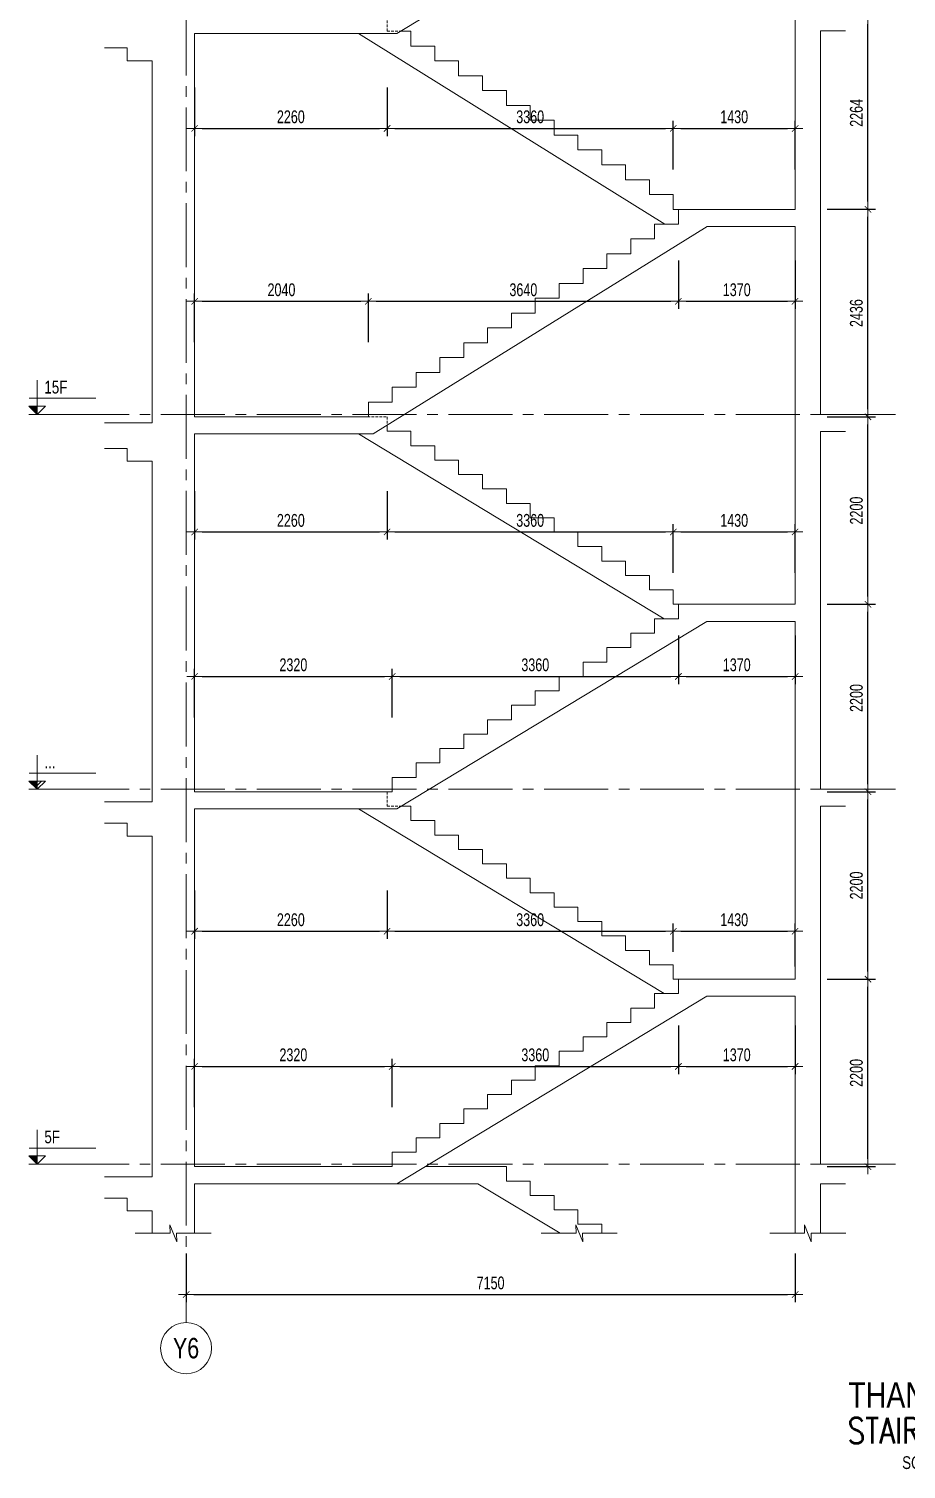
# Model space of a CAD drawing. Header units: millimetres. Extents: x -179076 to 85149, y -28646 to 38481.
# Drawn here: x 10397 to 20697, y -27834 to -10928 of the extents above; entities that cross this region are included whole.
import ezdxf
from ezdxf.enums import TextEntityAlignment as Align

# ---------------------------------------------------------------- set-up
doc = ezdxf.new("R2010")
doc.units = ezdxf.units.MM
doc.linetypes.add('CENTER2', pattern=[1.125, 0.75, -0.125, 0.125, -0.125])
doc.linetypes.add('HIDDEN2', pattern=[4.7625, 3.175, -1.5875])
doc.layers.get('Defpoints').update_dxf_attribs({"color": 151, "lineweight": 9})
for name, color, linetype, lineweight in [('NDC_S_ANNO', 7, 'Continuous', 20), ('NDC_S_AXIS', 5, 'CENTER2', 13), ('NDC_S_CONTINUOUS', 3, 'Continuous', 20), ('NDC_S_DIM', 1, 'Continuous', 15), ('NDC_S_ENG TITLE', 3, 'Continuous', 20), ('NDC_S_HIDDEN', 8, 'HIDDEN2', 13), ('NDC_S_SLAB', 2, 'Continuous', 20), ('NDC_S_SYMBOL', 1, 'Continuous', 15), ('NDC_S_TEXT SYMBOL', 7, 'Continuous', 20), ('NDC_S_VN TEXT', 7, 'Continuous', 20), ('NDC_S_VN TITLE', 6, 'Continuous', 35)]:
    doc.layers.add(name, color=color, linetype=linetype, lineweight=lineweight)
doc.styles.add('NDC_ANNO', font='', dxfattribs={"width": 0.8})
doc.styles.add('NDC_DIM', font='', dxfattribs={"width": 0.75})
doc.styles.add('NDC_EN TXT', font='romans.shx', dxfattribs={"width": 0.8})
doc.styles.add('NDC_VIE TXT', font='arial.ttf', dxfattribs={"width": 0.8})
doc.styles.get('NDC_ANNO').set_extended_font_data('Dotum')
doc.styles.get('NDC_DIM').set_extended_font_data('Dotum')
doc.dimstyles.new('NDC_dim_60', dxfattribs={"dimscale": 60, "dimtxt": 2.5, "dimasz": 1.5, "dimexe": 1.5, "dimexo": 2.5, "dimgap": 1, "dimtad": 1, "dimdec": 0, "dimzin": 0, "dimdsep": 46, "dimtxsty": 'NDC_DIM', "dimblk": 'DIMMARK', "dimcen": 0.09, "dimdle": 1.2, "dimclrd": 1, "dimclre": 1, "dimclrt": 3, "dimadec": 0, "dimazin": 0, "dimtfac": 1, "dimtdec": 0, "dimtix": 1, "dimtofl": 0, "dimtmove": 0, "dimatfit": 3, "dimfxl": 8, "dimfxlon": 1, "dimtolj": 1, "dimtzin": 0, "dimarcsym": 0})

# ---------------------------------------------------------------- blocks, each defined once
blk = doc.blocks.new('kata_block_CT')
at = {"layer": 'NDC_S_ANNO'}
blk.add_hatch(color=3, dxfattribs=at).paths.add_polyline_path([(0, 1.6), (-1.61, 1.6), (0, 0)])
at = {"layer": 'NDC_S_ANNO', "ltscale": 50}
h = blk.add_hatch(dxfattribs=at)
h.set_pattern_fill('ANSI31', color=256, scale=1.406, style=0)
h.paths.add_polyline_path([(0, 1.6), (0, 0), (1.61, 1.6)])
for p, q in [((-1.59, 3.14), (11.47, 3.14)), ((11.56, 0), (-1.64, 0))]:
    blk.add_line(p, q, dxfattribs=at)
for points in [[(0, 6.69), (0, 0)], [(0, 0), (-1.61, 1.6), (0, 1.6)], [(0, 0), (1.61, 1.6), (0, 1.6)]]:
    blk.add_lwpolyline(points, dxfattribs=at)
at = {"layer": 'NDC_S_ANNO', "color": 8, "ltscale": 50}
blk.add_lwpolyline([(0, 0), (-1.61, 1.6), (0, 1.6)], dxfattribs=at)
at = {"layer": 'NDC_S_TEXT SYMBOL', "color": 3, "style": 'NDC_ANNO', "width": 0.8}
blk.add_attdef('CT', (1.41, 4.07), '', height=2.5, dxfattribs=at)
blk = doc.blocks.new('DIMMARK')
at = {"layer": 'NDC_S_DIM', "color": 1}
blk.add_line((-1.5, 0), (1, 0), dxfattribs=at)
at = {"layer": 'NDC_S_DIM', "color": 2, "const_width": 0.1}
blk.add_lwpolyline([(-0.42, -0.42), (0.42, 0.42)], dxfattribs=at)
blk = doc.blocks.new('*D435')
at = {"layer": 'Defpoints', "color": 0, "transparency": 16777216}
for p in [(14663, -23107), (12343, -24283), (14663, -24283)]:
    blk.add_point(p, dxfattribs=at)
at = {"layer": 'NDC_S_DIM', "color": 1, "lineweight": -2, "transparency": 16777216}
for p, q in [((12343, -23587), (12343, -23017)), ((12433, -23107), (14573, -23107)), ((14663, -23587), (14663, -23017))]:
    blk.add_line(p, q, dxfattribs=at)
at = {"layer": 'NDC_S_DIM', "color": 1, "lineweight": -2, "transparency": 16777216, "xscale": 90, "yscale": 90, "zscale": 90, "rotation": 180}
blk.add_blockref('DIMMARK', (12343, -23107), dxfattribs=at)
at = {"layer": 'NDC_S_DIM', "color": 1, "lineweight": -2, "transparency": 16777216, "xscale": 90, "yscale": 90, "zscale": 90}
blk.add_blockref('DIMMARK', (14663, -23107), dxfattribs=at)
at = {"layer": 'NDC_S_DIM', "color": 3, "transparency": 16777216, "insert": (13503, -22972), "char_height": 150, "attachment_point": 5, "style": 'NDC_DIM'}
blk.add_mtext('\\A1;2320', dxfattribs=at)
blk = doc.blocks.new('*D436')
at = {"layer": 'Defpoints', "color": 0, "transparency": 16777216}
for p in [(18023, -22083), (18023, -23107), (14663, -24283)]:
    blk.add_point(p, dxfattribs=at)
at = {"layer": 'NDC_S_DIM', "color": 1, "lineweight": -2, "transparency": 16777216}
for p, q in [((18023, -22627), (18023, -23197)), ((14663, -23587), (14663, -23017)), ((14753, -23107), (17933, -23107))]:
    blk.add_line(p, q, dxfattribs=at)
at = {"layer": 'NDC_S_DIM', "color": 1, "lineweight": -2, "transparency": 16777216, "xscale": 90, "yscale": 90, "zscale": 90, "rotation": 180}
blk.add_blockref('DIMMARK', (14663, -23107), dxfattribs=at)
at = {"layer": 'NDC_S_DIM', "color": 1, "lineweight": -2, "transparency": 16777216, "xscale": 90, "yscale": 90, "zscale": 90}
blk.add_blockref('DIMMARK', (18023, -23107), dxfattribs=at)
at = {"layer": 'NDC_S_DIM', "color": 3, "transparency": 16777216, "insert": (16343, -22972), "char_height": 150, "attachment_point": 5, "style": 'NDC_DIM'}
blk.add_mtext('\\A1;3360', dxfattribs=at)
blk = doc.blocks.new('*D437')
at = {"layer": 'Defpoints', "color": 0, "transparency": 16777216}
for p in [(18023, -22083), (19393, -22283), (19393, -23107)]:
    blk.add_point(p, dxfattribs=at)
at = {"layer": 'NDC_S_DIM', "color": 1, "lineweight": -2, "transparency": 16777216}
for p, q in [((18023, -22627), (18023, -23197)), ((19393, -22627), (19393, -23197)), ((18113, -23107), (19303, -23107))]:
    blk.add_line(p, q, dxfattribs=at)
at = {"layer": 'NDC_S_DIM', "color": 1, "lineweight": -2, "transparency": 16777216, "xscale": 90, "yscale": 90, "zscale": 90, "rotation": 180}
blk.add_blockref('DIMMARK', (18023, -23107), dxfattribs=at)
at = {"layer": 'NDC_S_DIM', "color": 1, "lineweight": -2, "transparency": 16777216, "xscale": 90, "yscale": 90, "zscale": 90}
blk.add_blockref('DIMMARK', (19393, -23107), dxfattribs=at)
at = {"layer": 'NDC_S_DIM', "color": 3, "transparency": 16777216, "insert": (18708, -22972), "char_height": 150, "attachment_point": 5, "style": 'NDC_DIM'}
blk.add_mtext('\\A1;1370', dxfattribs=at)
blk = doc.blocks.new('*D438')
at = {"layer": 'Defpoints', "color": 0, "transparency": 16777216}
for p in [(14603, -19883), (12343, -20083), (14603, -21521)]:
    blk.add_point(p, dxfattribs=at)
at = {"layer": 'NDC_S_DIM', "color": 1, "lineweight": -2, "transparency": 16777216}
for p, q in [((12343, -21041), (12343, -21611)), ((14603, -21041), (14603, -21611)), ((12433, -21521), (14513, -21521))]:
    blk.add_line(p, q, dxfattribs=at)
at = {"layer": 'NDC_S_DIM', "color": 1, "lineweight": -2, "transparency": 16777216, "xscale": 90, "yscale": 90, "zscale": 90, "rotation": 180}
blk.add_blockref('DIMMARK', (12343, -21521), dxfattribs=at)
at = {"layer": 'NDC_S_DIM', "color": 1, "lineweight": -2, "transparency": 16777216, "xscale": 90, "yscale": 90, "zscale": 90}
blk.add_blockref('DIMMARK', (14603, -21521), dxfattribs=at)
at = {"layer": 'NDC_S_DIM', "color": 3, "transparency": 16777216, "insert": (13473, -21386), "char_height": 150, "attachment_point": 5, "style": 'NDC_DIM'}
blk.add_mtext('\\A1;2260', dxfattribs=at)
blk = doc.blocks.new('*D439')
at = {"layer": 'Defpoints', "color": 0, "transparency": 16777216}
for p in [(14603, -19883), (17963, -21521), (17963, -21914)]:
    blk.add_point(p, dxfattribs=at)
at = {"layer": 'NDC_S_DIM', "color": 1, "lineweight": -2, "transparency": 16777216}
for p, q in [((14603, -21041), (14603, -21611)), ((17963, -21764), (17963, -21431)), ((14693, -21521), (17873, -21521))]:
    blk.add_line(p, q, dxfattribs=at)
at = {"layer": 'NDC_S_DIM', "color": 1, "lineweight": -2, "transparency": 16777216, "xscale": 90, "yscale": 90, "zscale": 90, "rotation": 180}
blk.add_blockref('DIMMARK', (14603, -21521), dxfattribs=at)
at = {"layer": 'NDC_S_DIM', "color": 1, "lineweight": -2, "transparency": 16777216, "xscale": 90, "yscale": 90, "zscale": 90}
blk.add_blockref('DIMMARK', (17963, -21521), dxfattribs=at)
at = {"layer": 'NDC_S_DIM', "color": 3, "transparency": 16777216, "insert": (16283, -21386), "char_height": 150, "attachment_point": 5, "style": 'NDC_DIM'}
blk.add_mtext('\\A1;3360', dxfattribs=at)
blk = doc.blocks.new('*D440')
at = {"layer": 'Defpoints', "color": 0, "transparency": 16777216}
for p in [(19393, -21521), (17963, -21914), (19393, -22083)]:
    blk.add_point(p, dxfattribs=at)
at = {"layer": 'NDC_S_DIM', "color": 1, "lineweight": -2, "transparency": 16777216}
for p, q in [((17963, -21764), (17963, -21431)), ((19393, -21933), (19393, -21431)), ((18053, -21521), (19303, -21521))]:
    blk.add_line(p, q, dxfattribs=at)
at = {"layer": 'NDC_S_DIM', "color": 1, "lineweight": -2, "transparency": 16777216, "xscale": 90, "yscale": 90, "zscale": 90, "rotation": 180}
blk.add_blockref('DIMMARK', (17963, -21521), dxfattribs=at)
at = {"layer": 'NDC_S_DIM', "color": 1, "lineweight": -2, "transparency": 16777216, "xscale": 90, "yscale": 90, "zscale": 90}
blk.add_blockref('DIMMARK', (19393, -21521), dxfattribs=at)
at = {"layer": 'NDC_S_DIM', "color": 3, "transparency": 16777216, "insert": (18678, -21386), "char_height": 150, "attachment_point": 5, "style": 'NDC_DIM'}
blk.add_mtext('\\A1;1430', dxfattribs=at)
blk = doc.blocks.new('*D441')
at = {"layer": 'Defpoints', "color": 0, "transparency": 16777216}
for p in [(14663, -18530), (12343, -19883), (14663, -19883)]:
    blk.add_point(p, dxfattribs=at)
at = {"layer": 'NDC_S_DIM', "color": 1, "lineweight": -2, "transparency": 16777216}
for p, q in [((12343, -19010), (12343, -18440)), ((12433, -18530), (14573, -18530)), ((14663, -19010), (14663, -18440))]:
    blk.add_line(p, q, dxfattribs=at)
at = {"layer": 'NDC_S_DIM', "color": 1, "lineweight": -2, "transparency": 16777216, "xscale": 90, "yscale": 90, "zscale": 90, "rotation": 180}
blk.add_blockref('DIMMARK', (12343, -18530), dxfattribs=at)
at = {"layer": 'NDC_S_DIM', "color": 1, "lineweight": -2, "transparency": 16777216, "xscale": 90, "yscale": 90, "zscale": 90}
blk.add_blockref('DIMMARK', (14663, -18530), dxfattribs=at)
at = {"layer": 'NDC_S_DIM', "color": 3, "transparency": 16777216, "insert": (13503, -18394), "char_height": 150, "attachment_point": 5, "style": 'NDC_DIM'}
blk.add_mtext('\\A1;2320', dxfattribs=at)
blk = doc.blocks.new('*D442')
at = {"layer": 'Defpoints', "color": 0, "transparency": 16777216}
for p in [(18023, -17683), (18023, -18530), (14663, -19883)]:
    blk.add_point(p, dxfattribs=at)
at = {"layer": 'NDC_S_DIM', "color": 1, "lineweight": -2, "transparency": 16777216}
for p, q in [((18023, -18050), (18023, -18620)), ((14663, -19010), (14663, -18440)), ((14753, -18530), (17933, -18530))]:
    blk.add_line(p, q, dxfattribs=at)
at = {"layer": 'NDC_S_DIM', "color": 1, "lineweight": -2, "transparency": 16777216, "xscale": 90, "yscale": 90, "zscale": 90, "rotation": 180}
blk.add_blockref('DIMMARK', (14663, -18530), dxfattribs=at)
at = {"layer": 'NDC_S_DIM', "color": 1, "lineweight": -2, "transparency": 16777216, "xscale": 90, "yscale": 90, "zscale": 90}
blk.add_blockref('DIMMARK', (18023, -18530), dxfattribs=at)
at = {"layer": 'NDC_S_DIM', "color": 3, "transparency": 16777216, "insert": (16343, -18394), "char_height": 150, "attachment_point": 5, "style": 'NDC_DIM'}
blk.add_mtext('\\A1;3360', dxfattribs=at)
blk = doc.blocks.new('*D443')
at = {"layer": 'Defpoints', "color": 0, "transparency": 16777216}
for p in [(18023, -17683), (19393, -17883), (19393, -18530)]:
    blk.add_point(p, dxfattribs=at)
at = {"layer": 'NDC_S_DIM', "color": 1, "lineweight": -2, "transparency": 16777216}
for p, q in [((18023, -18050), (18023, -18620)), ((19393, -18050), (19393, -18620)), ((18113, -18530), (19303, -18530))]:
    blk.add_line(p, q, dxfattribs=at)
at = {"layer": 'NDC_S_DIM', "color": 1, "lineweight": -2, "transparency": 16777216, "xscale": 90, "yscale": 90, "zscale": 90, "rotation": 180}
blk.add_blockref('DIMMARK', (18023, -18530), dxfattribs=at)
at = {"layer": 'NDC_S_DIM', "color": 1, "lineweight": -2, "transparency": 16777216, "xscale": 90, "yscale": 90, "zscale": 90}
blk.add_blockref('DIMMARK', (19393, -18530), dxfattribs=at)
at = {"layer": 'NDC_S_DIM', "color": 3, "transparency": 16777216, "insert": (18708, -18394), "char_height": 150, "attachment_point": 5, "style": 'NDC_DIM'}
blk.add_mtext('\\A1;1370', dxfattribs=at)
blk = doc.blocks.new('*D444')
at = {"layer": 'Defpoints', "color": 0, "transparency": 16777216}
for p in [(14603, -15483), (12343, -15683), (14603, -16834)]:
    blk.add_point(p, dxfattribs=at)
at = {"layer": 'NDC_S_DIM', "color": 1, "lineweight": -2, "transparency": 16777216}
for p, q in [((12343, -16354), (12343, -16924)), ((14603, -16354), (14603, -16924)), ((12433, -16834), (14513, -16834))]:
    blk.add_line(p, q, dxfattribs=at)
at = {"layer": 'NDC_S_DIM', "color": 1, "lineweight": -2, "transparency": 16777216, "xscale": 90, "yscale": 90, "zscale": 90, "rotation": 180}
blk.add_blockref('DIMMARK', (12343, -16834), dxfattribs=at)
at = {"layer": 'NDC_S_DIM', "color": 1, "lineweight": -2, "transparency": 16777216, "xscale": 90, "yscale": 90, "zscale": 90}
blk.add_blockref('DIMMARK', (14603, -16834), dxfattribs=at)
at = {"layer": 'NDC_S_DIM', "color": 3, "transparency": 16777216, "insert": (13473, -16699), "char_height": 150, "attachment_point": 5, "style": 'NDC_DIM'}
blk.add_mtext('\\A1;2260', dxfattribs=at)
blk = doc.blocks.new('*D445')
at = {"layer": 'Defpoints', "color": 0, "transparency": 16777216}
for p in [(14603, -15483), (17963, -16834), (17963, -17514)]:
    blk.add_point(p, dxfattribs=at)
at = {"layer": 'NDC_S_DIM', "color": 1, "lineweight": -2, "transparency": 16777216}
for p, q in [((14603, -16354), (14603, -16924)), ((14693, -16834), (17873, -16834)), ((17963, -17314), (17963, -16744))]:
    blk.add_line(p, q, dxfattribs=at)
at = {"layer": 'NDC_S_DIM', "color": 1, "lineweight": -2, "transparency": 16777216, "xscale": 90, "yscale": 90, "zscale": 90, "rotation": 180}
blk.add_blockref('DIMMARK', (14603, -16834), dxfattribs=at)
at = {"layer": 'NDC_S_DIM', "color": 1, "lineweight": -2, "transparency": 16777216, "xscale": 90, "yscale": 90, "zscale": 90}
blk.add_blockref('DIMMARK', (17963, -16834), dxfattribs=at)
at = {"layer": 'NDC_S_DIM', "color": 3, "transparency": 16777216, "insert": (16283, -16699), "char_height": 150, "attachment_point": 5, "style": 'NDC_DIM'}
blk.add_mtext('\\A1;3360', dxfattribs=at)
blk = doc.blocks.new('*D446')
at = {"layer": 'Defpoints', "color": 0, "transparency": 16777216}
for p in [(19393, -16834), (17963, -17514), (19393, -17683)]:
    blk.add_point(p, dxfattribs=at)
at = {"layer": 'NDC_S_DIM', "color": 1, "lineweight": -2, "transparency": 16777216}
for p, q in [((17963, -17314), (17963, -16744)), ((18053, -16834), (19303, -16834)), ((19393, -17314), (19393, -16744))]:
    blk.add_line(p, q, dxfattribs=at)
at = {"layer": 'NDC_S_DIM', "color": 1, "lineweight": -2, "transparency": 16777216, "xscale": 90, "yscale": 90, "zscale": 90, "rotation": 180}
blk.add_blockref('DIMMARK', (17963, -16834), dxfattribs=at)
at = {"layer": 'NDC_S_DIM', "color": 1, "lineweight": -2, "transparency": 16777216, "xscale": 90, "yscale": 90, "zscale": 90}
blk.add_blockref('DIMMARK', (19393, -16834), dxfattribs=at)
at = {"layer": 'NDC_S_DIM', "color": 3, "transparency": 16777216, "insert": (18678, -16699), "char_height": 150, "attachment_point": 5, "style": 'NDC_DIM'}
blk.add_mtext('\\A1;1430', dxfattribs=at)
blk = doc.blocks.new('*D447')
at = {"layer": 'Defpoints', "color": 0, "transparency": 16777216}
for p in [(14383, -14127), (12343, -15483), (14383, -15453)]:
    blk.add_point(p, dxfattribs=at)
at = {"layer": 'NDC_S_DIM', "color": 1, "lineweight": -2, "transparency": 16777216}
for p, q in [((12343, -14607), (12343, -14037)), ((12433, -14127), (14293, -14127)), ((14383, -14607), (14383, -14037))]:
    blk.add_line(p, q, dxfattribs=at)
at = {"layer": 'NDC_S_DIM', "color": 1, "lineweight": -2, "transparency": 16777216, "xscale": 90, "yscale": 90, "zscale": 90, "rotation": 180}
blk.add_blockref('DIMMARK', (12343, -14127), dxfattribs=at)
at = {"layer": 'NDC_S_DIM', "color": 1, "lineweight": -2, "transparency": 16777216, "xscale": 90, "yscale": 90, "zscale": 90}
blk.add_blockref('DIMMARK', (14383, -14127), dxfattribs=at)
at = {"layer": 'NDC_S_DIM', "color": 3, "transparency": 16777216, "insert": (13363, -13992), "char_height": 150, "attachment_point": 5, "style": 'NDC_DIM'}
blk.add_mtext('\\A1;2040', dxfattribs=at)
blk = doc.blocks.new('*D448')
at = {"layer": 'Defpoints', "color": 0, "transparency": 16777216}
for p in [(18023, -13134), (18023, -14127), (14383, -15453)]:
    blk.add_point(p, dxfattribs=at)
at = {"layer": 'NDC_S_DIM', "color": 1, "lineweight": -2, "transparency": 16777216}
for p, q in [((18023, -13647), (18023, -14217)), ((14383, -14607), (14383, -14037)), ((14473, -14127), (17933, -14127))]:
    blk.add_line(p, q, dxfattribs=at)
at = {"layer": 'NDC_S_DIM', "color": 1, "lineweight": -2, "transparency": 16777216, "xscale": 90, "yscale": 90, "zscale": 90, "rotation": 180}
blk.add_blockref('DIMMARK', (14383, -14127), dxfattribs=at)
at = {"layer": 'NDC_S_DIM', "color": 1, "lineweight": -2, "transparency": 16777216, "xscale": 90, "yscale": 90, "zscale": 90}
blk.add_blockref('DIMMARK', (18023, -14127), dxfattribs=at)
at = {"layer": 'NDC_S_DIM', "color": 3, "transparency": 16777216, "insert": (16203, -13992), "char_height": 150, "attachment_point": 5, "style": 'NDC_DIM'}
blk.add_mtext('\\A1;3640', dxfattribs=at)
blk = doc.blocks.new('*D449')
at = {"layer": 'Defpoints', "color": 0, "transparency": 16777216}
for p in [(18023, -13134), (19393, -13247), (19393, -14127)]:
    blk.add_point(p, dxfattribs=at)
at = {"layer": 'NDC_S_DIM', "color": 1, "lineweight": -2, "transparency": 16777216}
for p, q in [((18023, -13647), (18023, -14217)), ((19393, -13647), (19393, -14217)), ((18113, -14127), (19303, -14127))]:
    blk.add_line(p, q, dxfattribs=at)
at = {"layer": 'NDC_S_DIM', "color": 1, "lineweight": -2, "transparency": 16777216, "xscale": 90, "yscale": 90, "zscale": 90, "rotation": 180}
blk.add_blockref('DIMMARK', (18023, -14127), dxfattribs=at)
at = {"layer": 'NDC_S_DIM', "color": 1, "lineweight": -2, "transparency": 16777216, "xscale": 90, "yscale": 90, "zscale": 90}
blk.add_blockref('DIMMARK', (19393, -14127), dxfattribs=at)
at = {"layer": 'NDC_S_DIM', "color": 3, "transparency": 16777216, "insert": (18708, -13992), "char_height": 150, "attachment_point": 5, "style": 'NDC_DIM'}
blk.add_mtext('\\A1;1370', dxfattribs=at)
blk = doc.blocks.new('*D450')
at = {"layer": 'Defpoints', "color": 0, "transparency": 16777216}
for p in [(14603, -10783), (12343, -10983), (14603, -12098)]:
    blk.add_point(p, dxfattribs=at)
at = {"layer": 'NDC_S_DIM', "color": 1, "lineweight": -2, "transparency": 16777216}
for p, q in [((12343, -11618), (12343, -12188)), ((14603, -11618), (14603, -12188)), ((12433, -12098), (14513, -12098))]:
    blk.add_line(p, q, dxfattribs=at)
at = {"layer": 'NDC_S_DIM', "color": 1, "lineweight": -2, "transparency": 16777216, "xscale": 90, "yscale": 90, "zscale": 90, "rotation": 180}
blk.add_blockref('DIMMARK', (12343, -12098), dxfattribs=at)
at = {"layer": 'NDC_S_DIM', "color": 1, "lineweight": -2, "transparency": 16777216, "xscale": 90, "yscale": 90, "zscale": 90}
blk.add_blockref('DIMMARK', (14603, -12098), dxfattribs=at)
at = {"layer": 'NDC_S_DIM', "color": 3, "transparency": 16777216, "insert": (13473, -11962), "char_height": 150, "attachment_point": 5, "style": 'NDC_DIM'}
blk.add_mtext('\\A1;2260', dxfattribs=at)
blk = doc.blocks.new('*D451')
at = {"layer": 'Defpoints', "color": 0, "transparency": 16777216}
for p in [(14603, -10783), (17963, -12098), (17963, -12873)]:
    blk.add_point(p, dxfattribs=at)
at = {"layer": 'NDC_S_DIM', "color": 1, "lineweight": -2, "transparency": 16777216}
for p, q in [((14603, -11618), (14603, -12188)), ((14693, -12098), (17873, -12098)), ((17963, -12578), (17963, -12008))]:
    blk.add_line(p, q, dxfattribs=at)
at = {"layer": 'NDC_S_DIM', "color": 1, "lineweight": -2, "transparency": 16777216, "xscale": 90, "yscale": 90, "zscale": 90, "rotation": 180}
blk.add_blockref('DIMMARK', (14603, -12098), dxfattribs=at)
at = {"layer": 'NDC_S_DIM', "color": 1, "lineweight": -2, "transparency": 16777216, "xscale": 90, "yscale": 90, "zscale": 90}
blk.add_blockref('DIMMARK', (17963, -12098), dxfattribs=at)
at = {"layer": 'NDC_S_DIM', "color": 3, "transparency": 16777216, "insert": (16283, -11962), "char_height": 150, "attachment_point": 5, "style": 'NDC_DIM'}
blk.add_mtext('\\A1;3360', dxfattribs=at)
blk = doc.blocks.new('*D452')
at = {"layer": 'Defpoints', "color": 0, "transparency": 16777216}
for p in [(19393, -12098), (17963, -12873), (19393, -13047)]:
    blk.add_point(p, dxfattribs=at)
at = {"layer": 'NDC_S_DIM', "color": 1, "lineweight": -2, "transparency": 16777216}
for p, q in [((17963, -12578), (17963, -12008)), ((18053, -12098), (19303, -12098)), ((19393, -12578), (19393, -12008))]:
    blk.add_line(p, q, dxfattribs=at)
at = {"layer": 'NDC_S_DIM', "color": 1, "lineweight": -2, "transparency": 16777216, "xscale": 90, "yscale": 90, "zscale": 90, "rotation": 180}
blk.add_blockref('DIMMARK', (17963, -12098), dxfattribs=at)
at = {"layer": 'NDC_S_DIM', "color": 1, "lineweight": -2, "transparency": 16777216, "xscale": 90, "yscale": 90, "zscale": 90}
blk.add_blockref('DIMMARK', (19393, -12098), dxfattribs=at)
at = {"layer": 'NDC_S_DIM', "color": 3, "transparency": 16777216, "insert": (18678, -11962), "char_height": 150, "attachment_point": 5, "style": 'NDC_DIM'}
blk.add_mtext('\\A1;1430', dxfattribs=at)
blk = doc.blocks.new('*D459')
at = {"layer": 'Defpoints', "color": 0, "transparency": 16777216}
for p in [(12243, -25066), (19393, -25066), (19393, -25784)]:
    blk.add_point(p, dxfattribs=at)
at = {"layer": 'NDC_S_DIM', "color": 1, "lineweight": -2, "transparency": 16777216}
for p, q in [((12243, -25304), (12243, -25874)), ((19393, -25304), (19393, -25874)), ((12333, -25784), (19303, -25784))]:
    blk.add_line(p, q, dxfattribs=at)
at = {"layer": 'NDC_S_DIM', "color": 1, "lineweight": -2, "transparency": 16777216, "xscale": 90, "yscale": 90, "zscale": 90, "rotation": 180}
blk.add_blockref('DIMMARK', (12243, -25784), dxfattribs=at)
at = {"layer": 'NDC_S_DIM', "color": 1, "lineweight": -2, "transparency": 16777216, "xscale": 90, "yscale": 90, "zscale": 90}
blk.add_blockref('DIMMARK', (19393, -25784), dxfattribs=at)
at = {"layer": 'NDC_S_DIM', "color": 3, "transparency": 16777216, "insert": (15818, -25649), "char_height": 150, "attachment_point": 5, "style": 'NDC_DIM'}
blk.add_mtext('\\A1;7150', dxfattribs=at)
blk = doc.blocks.new('*U187')
at = {"layer": 'NDC_S_SYMBOL'}
blk.add_line((0, 5), (0, 9), dxfattribs=at)
blk.add_circle((0, 0), 5, dxfattribs=at)
at = {"layer": 'NDC_S_TEXT SYMBOL', "color": 7, "style": 'NDC_ANNO', "width": 0.8}
blk.add_attdef('GRID', text='', height=4, dxfattribs=at).set_placement((0, 0), align=Align.MIDDLE)
blk = doc.blocks.new('Drawing name_symbol')
at = {"layer": 'NDC_S_ENG TITLE', "style": 'NDC_EN TXT', "width": 0.8}
blk.add_attdef('SECTDET1', text='', height=5, dxfattribs=at).set_placement((0, 1.01), align=Align.CENTER)
at = {"layer": 'NDC_S_TEXT SYMBOL', "lineweight": 25, "style": 'NDC_ANNO', "width": 0.8}
blk.add_attdef('SSCALE', text='', height=2.5, dxfattribs=at).set_placement((0, -4), align=Align.CENTER)
at = {"layer": 'NDC_S_VN TITLE', "style": 'NDC_VIE TXT', "width": 0.8}
blk.add_attdef('SECTDET2', text='', height=5, dxfattribs=at).set_placement((0, 7.97), align=Align.CENTER)
blk = doc.blocks.new('*D256')
at = {"layer": 'Defpoints', "color": 0, "transparency": 16777216}
for p in [(17963, -22083), (20249, -22083), (14663, -24283)]:
    blk.add_point(p, dxfattribs=at)
at = {"layer": 'NDC_S_DIM', "color": 1, "lineweight": -2, "transparency": 16777216}
for p, q in [((19769, -22083), (20339, -22083)), ((20249, -24193), (20249, -22173)), ((19769, -24283), (20339, -24283))]:
    blk.add_line(p, q, dxfattribs=at)
at = {"layer": 'NDC_S_DIM', "color": 1, "lineweight": -2, "transparency": 16777216, "xscale": 90, "yscale": 90, "zscale": 90}
for p, rotation in [((20249, -22083), 90), ((20249, -24283), 270)]:
    blk.add_blockref('DIMMARK', p, dxfattribs=dict(at, rotation=rotation))
at = {"layer": 'NDC_S_DIM', "color": 3, "transparency": 16777216, "insert": (20113, -23183), "char_height": 150, "attachment_point": 5, "rotation": 90, "style": 'NDC_DIM'}
blk.add_mtext('\\A1;2200', dxfattribs=at)
blk = doc.blocks.new('*D257')
at = {"layer": 'Defpoints', "color": 0, "transparency": 16777216}
for p in [(14663, -19883), (20249, -19883), (17963, -22083)]:
    blk.add_point(p, dxfattribs=at)
at = {"layer": 'NDC_S_DIM', "color": 1, "lineweight": -2, "transparency": 16777216}
for p, q in [((19769, -19883), (20339, -19883)), ((20249, -21993), (20249, -19973)), ((19769, -22083), (20339, -22083))]:
    blk.add_line(p, q, dxfattribs=at)
at = {"layer": 'NDC_S_DIM', "color": 1, "lineweight": -2, "transparency": 16777216, "xscale": 90, "yscale": 90, "zscale": 90}
for p, rotation in [((20249, -19883), 90), ((20249, -22083), 270)]:
    blk.add_blockref('DIMMARK', p, dxfattribs=dict(at, rotation=rotation))
at = {"layer": 'NDC_S_DIM', "color": 3, "transparency": 16777216, "insert": (20113, -20983), "char_height": 150, "attachment_point": 5, "rotation": 90, "style": 'NDC_DIM'}
blk.add_mtext('\\A1;2200', dxfattribs=at)
blk = doc.blocks.new('*D258')
at = {"layer": 'Defpoints', "color": 0, "transparency": 16777216}
for p in [(17963, -17683), (20249, -17683), (14663, -19883)]:
    blk.add_point(p, dxfattribs=at)
at = {"layer": 'NDC_S_DIM', "color": 1, "lineweight": -2, "transparency": 16777216}
for p, q in [((19769, -17683), (20339, -17683)), ((20249, -19793), (20249, -17773)), ((19769, -19883), (20339, -19883))]:
    blk.add_line(p, q, dxfattribs=at)
at = {"layer": 'NDC_S_DIM', "color": 1, "lineweight": -2, "transparency": 16777216, "xscale": 90, "yscale": 90, "zscale": 90}
for p, rotation in [((20249, -17683), 90), ((20249, -19883), 270)]:
    blk.add_blockref('DIMMARK', p, dxfattribs=dict(at, rotation=rotation))
at = {"layer": 'NDC_S_DIM', "color": 3, "transparency": 16777216, "insert": (20113, -18783), "char_height": 150, "attachment_point": 5, "rotation": 90, "style": 'NDC_DIM'}
blk.add_mtext('\\A1;2200', dxfattribs=at)
blk = doc.blocks.new('*D259')
at = {"layer": 'Defpoints', "color": 0, "transparency": 16777216}
for p in [(14383, -15483), (20249, -15483), (17963, -17683)]:
    blk.add_point(p, dxfattribs=at)
at = {"layer": 'NDC_S_DIM', "color": 1, "lineweight": -2, "transparency": 16777216}
for p, q in [((19769, -15483), (20339, -15483)), ((20249, -17593), (20249, -15573)), ((19769, -17683), (20339, -17683))]:
    blk.add_line(p, q, dxfattribs=at)
at = {"layer": 'NDC_S_DIM', "color": 1, "lineweight": -2, "transparency": 16777216, "xscale": 90, "yscale": 90, "zscale": 90}
for p, rotation in [((20249, -15483), 90), ((20249, -17683), 270)]:
    blk.add_blockref('DIMMARK', p, dxfattribs=dict(at, rotation=rotation))
at = {"layer": 'NDC_S_DIM', "color": 3, "transparency": 16777216, "insert": (20113, -16583), "char_height": 150, "attachment_point": 5, "rotation": 90, "style": 'NDC_DIM'}
blk.add_mtext('\\A1;2200', dxfattribs=at)
blk = doc.blocks.new('*D260')
at = {"layer": 'Defpoints', "color": 0, "transparency": 16777216}
for p in [(17963, -13047), (20249, -13047), (14383, -15483)]:
    blk.add_point(p, dxfattribs=at)
at = {"layer": 'NDC_S_DIM', "color": 1, "lineweight": -2, "transparency": 16777216}
for p, q in [((19769, -13047), (20339, -13047)), ((20249, -15393), (20249, -13137)), ((19769, -15483), (20339, -15483))]:
    blk.add_line(p, q, dxfattribs=at)
at = {"layer": 'NDC_S_DIM', "color": 1, "lineweight": -2, "transparency": 16777216, "xscale": 90, "yscale": 90, "zscale": 90}
for p, rotation in [((20249, -13047), 90), ((20249, -15483), 270)]:
    blk.add_blockref('DIMMARK', p, dxfattribs=dict(at, rotation=rotation))
at = {"layer": 'NDC_S_DIM', "color": 3, "transparency": 16777216, "insert": (20113, -14265), "char_height": 150, "attachment_point": 5, "rotation": 90, "style": 'NDC_DIM'}
blk.add_mtext('\\A1;2436', dxfattribs=at)
blk = doc.blocks.new('*D261')
at = {"layer": 'Defpoints', "color": 0, "transparency": 16777216}
for p in [(14663, -10783), (20249, -10783), (17963, -13047)]:
    blk.add_point(p, dxfattribs=at)
at = {"layer": 'NDC_S_DIM', "color": 1, "lineweight": -2, "transparency": 16777216}
for p, q in [((19769, -10783), (20339, -10783)), ((20249, -12957), (20249, -10873)), ((19769, -13047), (20339, -13047))]:
    blk.add_line(p, q, dxfattribs=at)
at = {"layer": 'NDC_S_DIM', "color": 1, "lineweight": -2, "transparency": 16777216, "xscale": 90, "yscale": 90, "zscale": 90}
for p, rotation in [((20249, -10783), 90), ((20249, -13047), 270)]:
    blk.add_blockref('DIMMARK', p, dxfattribs=dict(at, rotation=rotation))
at = {"layer": 'NDC_S_DIM', "color": 3, "transparency": 16777216, "insert": (20113, -11915), "char_height": 150, "attachment_point": 5, "rotation": 90, "style": 'NDC_DIM'}
blk.add_mtext('\\A1;2264', dxfattribs=at)

msp = doc.modelspace()

# ---------------------------------------------------------------- linework, layer by layer
at = {"layer": 'NDC_S_AXIS', "ltscale": 1000}
msp.add_line((12243.1, -26100.6), (12243.1, 3365.8), dxfattribs=at)
for points in [[(20573.5, -15453.4), (10396.7, -15453.4)], [(20573.5, -19853.4), (10396.7, -19853.4)], [(20573.5, -24253.4), (10396.7, -24253.4)]]:
    msp.add_lwpolyline(points, dxfattribs=at)
at = {"layer": 'NDC_S_CONTINUOUS'}
for p, q in [((17864.4, -13221.4), (14265.9, -10983.4)), ((17856.4, -17852.6), (14267.3, -15683.4)), ((17856.4, -22252.6), (14267.3, -20083.4)), ((14718.8, -24483.4), (15667.5, -24483.4)), ((15667.5, -24483.4), (16634.2, -25066))]:
    msp.add_line(p, q, dxfattribs=at)
for points in [[(18023.3, -13047.4), (17963.3, -13047.4), (17963.3, -12873.2), (17683.3, -12873.2), (17683.3, -12699.1), (17403.3, -12699.1), (17403.3, -12524.9), (17123.3, -12524.9), (17123.3, -12350.8), (16843.2, -12350.8), (16843.2, -12176.6), (16563.2, -12176.6), (16563.2, -12002.5), (16283.2, -12002.5), (16283.2, -11828.3), (16003.2, -11828.3), (16003.2, -11654.2), (15723.2, -11654.2), (15723.2, -11480), (15443.1, -11480), (15443.1, -11305.9), (15163.1, -11305.9), (15163.1, -11131.7), (14883.1, -11131.7), (14883.1, -10957.5), (14761.6, -10957.5)], [(18023.1, -17683.4), (17963.1, -17683.4), (17963.1, -17514.2), (17683.1, -17514.2), (17683.1, -17344.9), (17403.1, -17344.9), (17403.1, -17175.7), (17123.1, -17175.7), (17123.1, -17006.5), (16843.1, -17006.5), (16843.1, -16837.2), (16563.1, -16837.2), (16563.1, -16668), (16283.1, -16668), (16283.1, -16498.8), (16003.1, -16498.8), (16003.1, -16329.5), (15723.1, -16329.5), (15723.1, -16160.3), (15443.1, -16160.3), (15443.1, -15991.1), (15163.1, -15991.1), (15163.1, -15821.9), (14883.1, -15821.9), (14883.1, -15652.6), (14603.1, -15652.6), (14603.1, -15582.3)], [(18023.1, -22083.4), (17963.1, -22083.4), (17963.1, -21914.2), (17683.1, -21914.2), (17683.1, -21744.9), (17403.1, -21744.9), (17403.1, -21575.7), (17123.1, -21575.7), (17123.1, -21406.5), (16843.1, -21406.5), (16843.1, -21237.2), (16563.1, -21237.2), (16563.1, -21068), (16283.1, -21068), (16283.1, -20898.8), (16003.1, -20898.8), (16003.1, -20729.5), (15723.1, -20729.5), (15723.1, -20560.3), (15443.1, -20560.3), (15443.1, -20391.1), (15163.1, -20391.1), (15163.1, -20221.9), (14883.1, -20221.9), (14883.1, -20052.6), (14769.7, -20052.6)], [(15049.7, -24283.4), (16003.1, -24283.4), (16003.1, -24452.1), (16283.1, -24452.1), (16283.1, -24620.9), (16563.1, -24620.9), (16563.1, -24789.6), (16843.1, -24789.6), (16843.1, -24958.4), (17123.1, -24958.4), (17123.1, -25066)]]:
    msp.add_lwpolyline(points, dxfattribs=at)
at = {"layer": 'NDC_S_HIDDEN', "ltscale": 10}
for points in [[(14323.1, -10783.4), (14603.1, -10783.4), (14603.1, -10957.5), (14761.6, -10957.5)], [(14323.1, -15483.4), (14603.1, -15483.4), (14603.1, -15582.3)], [(14323.1, -19883.4), (14603.1, -19883.4), (14603.1, -20052.6), (14769.7, -20052.6)]]:
    msp.add_lwpolyline(points, dxfattribs=at)
at = {"layer": 'NDC_S_SLAB'}
for p, q in [((18358.8, -8783.4), (14718.8, -10983.4)), ((14718.8, -10983.4), (12342.9, -10983.4)), ((12343.3, -10983.4), (12343.3, -15483.4)), ((19984.7, -10953.4), (19693.3, -10953.4)), ((19693.3, -10953.4), (19693.3, -15453.4)), ((11286.6, -11153.4), (11551.8, -11153.4)), ((11551.8, -11153.4), (11551.8, -11303.4)), ((11551.8, -11303.4), (11843.3, -11303.4)), ((11843.3, -11303.4), (11843.3, -15553.4)), ((19693.1, -11253.4), (19693.1, -15453.4)), ((19693.1, -11253.4), (19693.1, -15453.4)), ((11286.6, -15553.4), (11843.3, -15553.4)), ((19393.1, -15453.4), (19393.1, -17683.4)), ((12343.1, -15683.4), (12343.1, -19883.4)), ((19984.7, -15653.4), (19693.1, -15653.4)), ((19693.1, -15653.4), (19693.1, -19853.4)), ((19984.7, -15653.4), (19693.3, -15653.4)), ((11286.6, -15853.4), (11551.6, -15853.4)), ((11551.6, -15853.4), (11551.6, -16003.4)), ((11551.6, -16003.4), (11843.1, -16003.4)), ((11843.1, -16003.4), (11843.1, -20003.4)), ((18358.8, -17883.4), (14718.8, -20083.4)), ((18358.8, -17883.4), (19393.1, -17883.4)), ((19393.1, -17883.4), (19393.1, -19853.4)), ((19393.1, -19853.4), (19393.1, -22083.4)), ((11286.6, -20003.4), (11843.1, -20003.4)), ((14718.8, -20083.4), (12342.9, -20083.4)), ((12343.1, -20083.4), (12343.1, -24283.4)), ((19984.7, -20053.4), (19693.1, -20053.4)), ((19693.1, -20053.4), (19693.1, -24253.4)), ((11286.6, -20253.4), (11551.6, -20253.4)), ((11551.6, -20253.4), (11551.6, -20403.4)), ((11551.6, -20403.4), (11843.1, -20403.4)), ((11843.1, -20403.4), (11843.1, -24403.4)), ((18358.8, -22283.4), (14718.8, -24483.4)), ((18358.8, -22283.4), (19393.1, -22283.4)), ((19393.1, -22283.4), (19393.1, -25066)), ((11286.6, -24403.4), (11843.1, -24403.4)), ((14718.8, -24483.4), (12342.9, -24483.4)), ((12343.1, -24483.4), (12343.1, -25066)), ((19984.7, -24483.4), (19693.1, -24483.4)), ((19693.1, -24483.4), (19693.1, -25066)), ((11286.6, -24653.4), (11551.6, -24653.4)), ((11551.6, -24653.4), (11551.6, -24803.4)), ((11551.6, -24803.4), (11843.1, -24803.4)), ((11843.1, -24803.4), (11843.1, -25066))]:
    msp.add_line(p, q, dxfattribs=at)
for points in [[(12343.3, -15483.4), (14383.3, -15483.4), (14383.3, -15309.4), (14663.3, -15309.4), (14663.3, -15135.4), (14943.3, -15135.4), (14943.3, -14961.4), (15223.3, -14961.4), (15223.3, -14787.4), (15503.3, -14787.4), (15503.3, -14613.4), (15783.3, -14613.4), (15783.3, -14439.4), (16063.3, -14439.4), (16063.3, -14265.4), (16343.3, -14265.4), (16343.3, -14091.4), (16623.3, -14091.4), (16623.3, -13917.4), (16903.3, -13917.4), (16903.3, -13743.4), (17183.3, -13743.4), (17183.3, -13569.4), (17463.3, -13569.4), (17463.3, -13395.4), (17743.3, -13395.4), (17743.3, -13221.4), (18023.3, -13221.4), (18023.3, -13047.4), (19393.3, -13047.4), (19393.3, -10753.4)], [(12343.1, -15683.4), (14440.4, -15683.4), (18360.4, -13247.4), (19393.3, -13247.4), (19393.3, -15453.4)], [(19984.7, -15453.4), (19693.1, -15453.4)], [(19984.7, -15453.4), (19693.3, -15453.4)], [(12343.1, -19883.4), (14663.1, -19883.4), (14663.1, -19714.2), (14943.1, -19714.2), (14943.1, -19544.9), (15223.1, -19544.9), (15223.1, -19375.7), (15503.1, -19375.7), (15503.1, -19206.5), (15783.1, -19206.5), (15783.1, -19037.2), (16063.1, -19037.2), (16063.1, -18868), (16343.1, -18868), (16343.1, -18698.8), (16623.1, -18698.8), (16623.1, -18529.5), (16903.1, -18529.5), (16903.1, -18360.3), (17183.1, -18360.3), (17183.1, -18191.1), (17463.1, -18191.1), (17463.1, -18021.9), (17743.1, -18021.9), (17743.1, -17852.6), (18023.1, -17852.6), (18023.1, -17683.4), (19393.1, -17683.4)], [(19984.7, -19853.4), (19693.1, -19853.4)], [(12343.1, -24283.4), (14663.1, -24283.4), (14663.1, -24114.2), (14943.1, -24114.2), (14943.1, -23944.9), (15223.1, -23944.9), (15223.1, -23775.7), (15503.1, -23775.7), (15503.1, -23606.5), (15783.1, -23606.5), (15783.1, -23437.2), (16063.1, -23437.2), (16063.1, -23268), (16343.1, -23268), (16343.1, -23098.8), (16623.1, -23098.8), (16623.1, -22929.5), (16903.1, -22929.5), (16903.1, -22760.3), (17183.1, -22760.3), (17183.1, -22591.1), (17463.1, -22591.1), (17463.1, -22421.9), (17743.1, -22421.9), (17743.1, -22252.6), (18023.1, -22252.6), (18023.1, -22083.4), (19393.1, -22083.4)], [(19984.7, -24253.4), (19693.1, -24253.4)]]:
    msp.add_lwpolyline(points, dxfattribs=at)
at = {"layer": 'NDC_S_SYMBOL'}
for points in [[(11645.6, -25066), (12055.3, -25066), (12053.1, -24966), (12133.1, -25166), (12130.9, -25066), (12537.2, -25066)], [(16413.3, -25066), (16822.9, -25066), (16820.7, -24966), (16900.7, -25166), (16898.5, -25066), (17304.8, -25066)], [(19095.6, -25066), (19505.3, -25066), (19503.1, -24966), (19583.1, -25166), (19580.9, -25066), (19987.2, -25066)]]:
    msp.add_lwpolyline(points, dxfattribs=at)

# ---------------------------------------------------------------- block references
at = {"layer": 'NDC_S_ANNO', "xscale": 60, "yscale": 60, "zscale": 60}
msp.add_blockref('Drawing name_symbol', (21125.6, -27592.3), dxfattribs=at).add_auto_attribs({'SECTDET1': 'STAIRCASE 01', 'SECTDET2': 'THANG BỘ 01', 'SSCALE': 'SCALE 1 : 60'})
at = {"layer": 'NDC_S_AXIS', "xscale": 60, "yscale": 60, "zscale": 60}
msp.add_blockref('*U187', (12243.1, -26413.6), dxfattribs=at).add_auto_attribs({'GRID': 'Y6'})
at = {"layer": 'NDC_S_VN TEXT', "xscale": 60, "yscale": 60, "zscale": 60}
for p, values in [((10495, -15453.4), {'CT': '15F'}), ((10495, -19853.4), {'CT': '...'}), ((10495, -24253.4), {'CT': '5F'})]:
    msp.add_blockref('kata_block_CT', p, dxfattribs=at).add_auto_attribs(values)

# ---------------------------------------------------------------- dimensions: what is measured, and where the dimension line sits
at = {"layer": 'NDC_S_DIM'}
for base, p1, p2, picture, middle in [((14603.1, -12097.5), (12342.9, -10983.4), (14603.1, -10783.4), '*D450', (13473, -11962.4)), ((14383.3, -14127.5), (12343.3, -15483.4), (14383.3, -15453.4), '*D447', (13363.3, -13992.4)), ((14603.1, -16834.1), (12343.1, -15683.4), (14603.1, -15483.4), '*D444', (13473.1, -16699)), ((14663.1, -18529.5), (12343.1, -19883.4), (14663.1, -19883.4), '*D441', (13503.1, -18394.4)), ((14603.1, -21521.2), (12343.1, -20083.4), (14603.1, -19883.4), '*D438', (13473.1, -21386.1)), ((14663.1, -23107.4), (12343.1, -24283.4), (14663.1, -24283.4), '*D435', (13503.1, -22972.3)), ((19393.1, -25783.6), (12243.1, -25066), (19393.1, -25066), '*D459', (15818.1, -25648.5))]:
    dim = msp.add_linear_dim(base=base, p1=p1, p2=p2, dimstyle='NDC_dim_60', dxfattribs=at)
    dim.commit()
    dim.dimension.update_dxf_attribs({"geometry": picture, "text_midpoint": middle})
for base, p1, p2, picture, middle in [((17963.3, -12097.5), (14603.1, -10783.4), (17963.3, -12873.2), '*D451', (16283.2, -11962.4)), ((19393.3, -12097.5), (17963.3, -12873.2), (19393.3, -13047.4), '*D452', (18678.3, -11962.4)), ((18023.3, -14127.5), (14383.3, -15453.4), (18023.3, -13134.4), '*D448', (16203.3, -13992.4)), ((19393.3, -14127.5), (18023.3, -13134.4), (19393.3, -13247.4), '*D449', (18708.3, -13992.4)), ((17963.1, -16834.1), (14603.1, -15483.4), (17963.1, -17514.2), '*D445', (16283.1, -16699)), ((19393.1, -16834.1), (17963.1, -17514.2), (19393.1, -17683.4), '*D446', (18678.1, -16699)), ((18023.1, -18529.5), (14663.1, -19883.4), (18023.1, -17683.4), '*D442', (16343.1, -18394.4)), ((19393.1, -18529.5), (18023.1, -17683.4), (19393.1, -17883.4), '*D443', (18708.1, -18394.4)), ((17963.1, -21521.2), (14603.1, -19883.4), (17963.1, -21914.2), '*D439', (16283.1, -21386.1)), ((19393.1, -21521.2), (17963.1, -21914.2), (19393.1, -22083.4), '*D440', (18678.1, -21386.1)), ((18023.1, -23107.4), (14663.1, -24283.4), (18023.1, -22083.4), '*D436', (16343.1, -22972.3)), ((19393.1, -23107.4), (18023.1, -22083.4), (19393.1, -22283.4), '*D437', (18708.1, -22972.3))]:
    dim = msp.add_linear_dim(base=base, p1=p1, p2=p2, dimstyle='NDC_dim_60', override={"dimtmove": 1}, dxfattribs=at)
    dim.commit()
    dim.dimension.update_dxf_attribs({"geometry": picture, "text_midpoint": middle})
for base, p1, p2, picture, middle in [((20248.5, -10783.4), (17963.3, -13047.4), (14663.1, -10783.4), '*D261', (20113.4, -11915.4)), ((20248.5, -13047.4), (14383.3, -15483.4), (17963.3, -13047.4), '*D260', (20113.4, -14265.4)), ((20248.5, -15483.4), (17963.1, -17683.4), (14383.3, -15483.4), '*D259', (20113.4, -16583.4)), ((20248.5, -17683.4), (14663.1, -19883.4), (17963.1, -17683.4), '*D258', (20113.4, -18783.4)), ((20248.5, -19883.4), (17963.1, -22083.4), (14663.1, -19883.4), '*D257', (20113.4, -20983.4))]:
    dim = msp.add_linear_dim(base=base, p1=p1, p2=p2, angle=90, dimstyle='NDC_dim_60', override={"dimtmove": 1}, dxfattribs=at)
    dim.commit()
    dim.dimension.update_dxf_attribs({"geometry": picture, "text_midpoint": middle})
dim = msp.add_linear_dim(base=(20248.5, -22083.4), p1=(14663.1, -24283.4), p2=(17963.1, -22083.4), angle=90, dimstyle='NDC_dim_60', dxfattribs=at)
dim.commit()
dim.dimension.update_dxf_attribs({"geometry": '*D256', "text_midpoint": (20113.4, -23183.4)})

doc.saveas('drawing.dxf')
